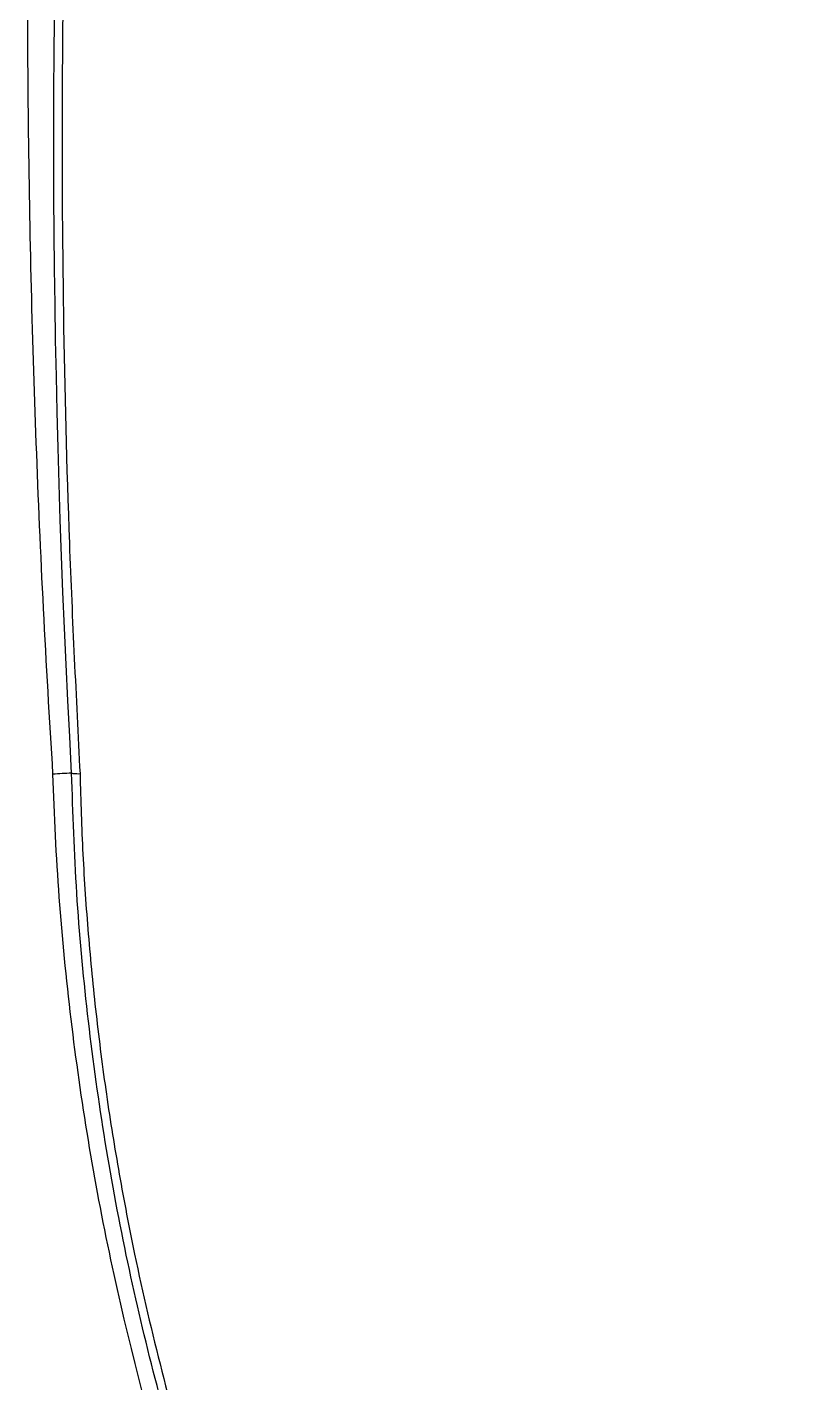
# Model space of a CAD drawing. Header units: millimetres. Extents: x 28 to 2425, y 8 to 1657.
# Drawn here: x 1069.9 to 1151, y 1042.1 to 1184.9 of the extents above; entities that cross this region are included whole.
import ezdxf

# ---------------------------------------------------------------- set-up
doc = ezdxf.new("R2010")
doc.units = ezdxf.units.MM
doc.layers.add('1LINE', color=7, linetype='CONTINUOUS')

msp = doc.modelspace()

# ---------------------------------------------------------------- linework, layer by layer
at = {"layer": '1LINE', "linetype": 'Continuous'}
for points in [[(1074.59, 1106.31), (1070.03, 1187.89), (1073.89, 1266.72), (1085, 1342.67)], [(1070.03, 1203.09), (1069.92, 1194.06), (1069.91, 1185.01), (1070, 1175.95)], [(1074.59, 1106.32), (1073.92, 1106.28), (1073.26, 1106.24), (1072.59, 1106.2)], [(1072.59, 1106.2), (1072.59, 1106.2), (1072.59, 1106.2), (1072.59, 1106.2)], [(1074.59, 1106.32), (1074.59, 1106.31), (1074.59, 1106.31), (1074.59, 1106.31)]]:
    msp.add_open_spline(points, degree=3, dxfattribs=at)
for points, knots in [([(1085.82, 1342.23), (1085.22, 1338), (1084.01, 1329.55), (1082.37, 1316.79), (1080.86, 1303.97), (1079.49, 1291.1), (1078.25, 1278.19), (1077.16, 1265.25), (1076.22, 1252.29), (1075.41, 1239.32), (1074.57, 1222.8), (1073.87, 1202.63), (1073.51, 1178.75), (1073.65, 1154.71), (1074.25, 1130.54), (1075.06, 1114.34), (1075.47, 1106.23)], [0, 0, 0, 0, 0.056092, 0.11204, 0.1679, 0.223685, 0.27935, 0.334848, 0.390132, 0.445179, 0.500002, 0.599746, 0.699565, 0.79947, 0.899568, 1, 1, 1, 1]), ([(1070, 1175.95), (1070.08, 1170.14), (1070.25, 1158.51), (1070.8, 1141.07), (1071.55, 1123.63), (1072.24, 1112.01), (1072.59, 1106.2)], [0, 0, 0, 0, 0.250162, 0.500212, 0.750156, 1, 1, 1, 1]), ([(1072.59, 1106.2), (1072.84, 1097.56), (1073.48, 1088.92), (1075.53, 1071.85), (1076.92, 1063.41), (1082.23, 1038.35), (1087.24, 1021.99), (1097.03, 998.01), (1100.67, 990.13), (1108.56, 974.88), (1112.83, 967.46), (1126.6, 945.83), (1137.04, 932.22), (1148.81, 919.48)], [0, 0, 0, 0, 0.125, 0.125, 0.25, 0.25, 0.5, 0.5, 0.625, 0.625, 0.75, 0.75, 1, 1, 1, 1]), ([(1150.33, 920.89), (1148.77, 922.58), (1145.73, 925.89), (1141.42, 930.87), (1137.42, 935.7), (1132.17, 942.32), (1125.92, 950.76), (1116.14, 965.3), (1105.51, 983.74), (1094.71, 1007.16), (1086.27, 1030.88), (1080.98, 1051.55), (1077.91, 1068.23), (1076.18, 1080.94), (1075.01, 1093.65), (1074.73, 1102.1), (1074.59, 1106.32)], [0, 0, 0, 0, 0.033638, 0.06574, 0.096307, 0.125338, 0.189329, 0.249816, 0.381377, 0.500059, 0.626427, 0.749098, 0.812296, 0.875172, 0.937736, 1, 1, 1, 1]), ([(1075.47, 1106.23), (1075.36, 1106.22), (1075.14, 1106.22), (1074.86, 1106.24), (1074.66, 1106.27), (1074.61, 1106.3), (1074.59, 1106.31)], [0, 0, 0, 0, 0.25017, 0.500212, 0.762481, 1, 1, 1, 1]), ([(1075.47, 1106.23), (1075.55, 1103.41), (1075.72, 1097.79), (1076.3, 1089.35), (1077.12, 1080.91), (1078.21, 1072.47), (1079.56, 1064.05), (1081.43, 1054.31), (1083.99, 1043.3), (1087.43, 1031.06), (1091.44, 1018.99), (1097.53, 1003.11), (1106.51, 983.76), (1117.93, 964.09), (1129.19, 947.69), (1139.6, 934.22), (1147.2, 925.78), (1151.01, 921.55)], [0, 0, 0, 0, 0.041684, 0.083396, 0.125154, 0.166979, 0.208892, 0.250902, 0.313113, 0.375168, 0.43771, 0.499997, 0.624773, 0.750224, 0.833359, 0.916519, 1, 1, 1, 1])]:
    msp.add_open_spline(points, degree=3, knots=knots, dxfattribs=at)

doc.saveas('drawing.dxf')
